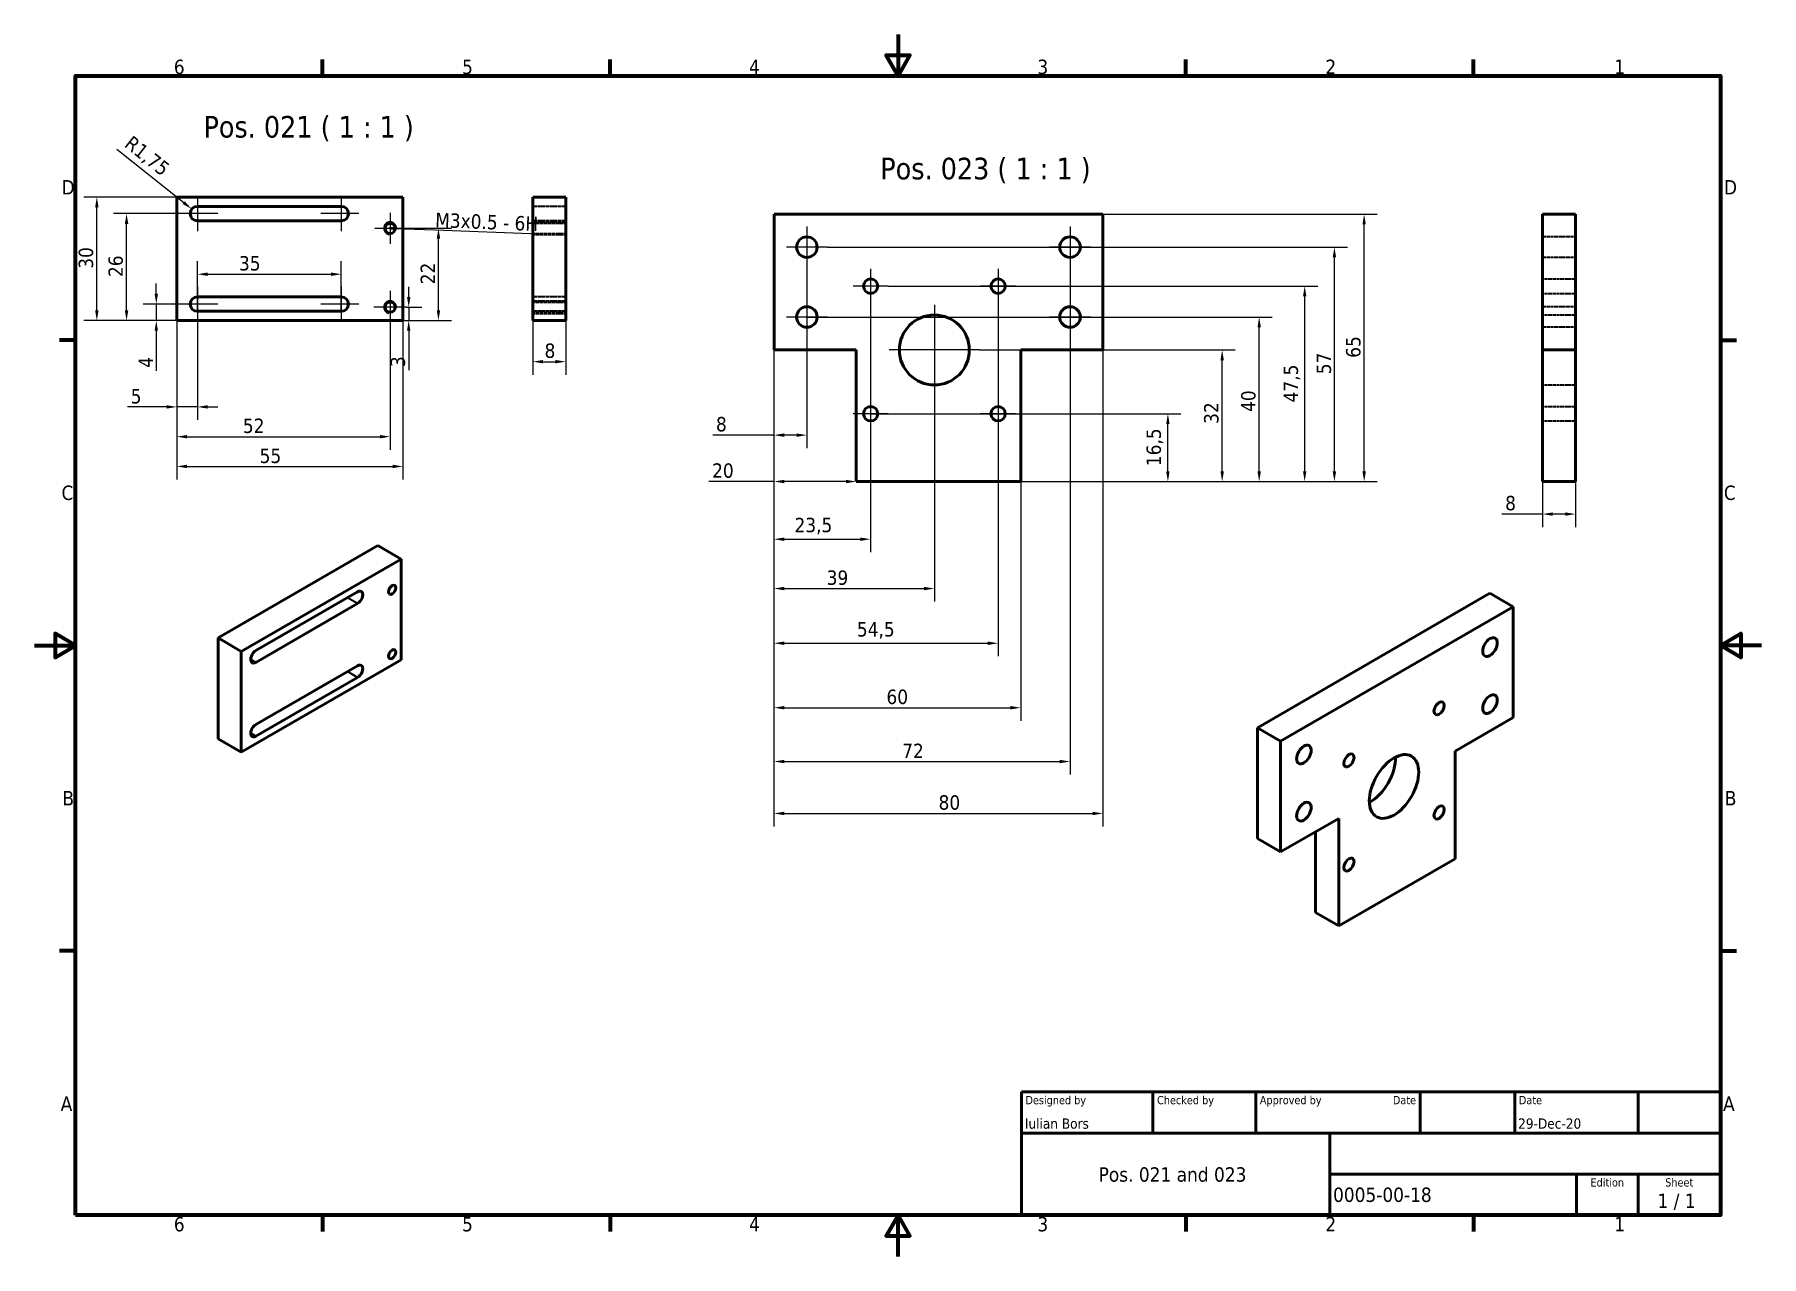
# Model space of a CAD drawing. Header units: millimetres. Extents: x 0 to 420, y 0 to 297.
import ezdxf
from ezdxf.enums import TextEntityAlignment as Align

# ---------------------------------------------------------------- set-up
doc = ezdxf.new("R2010")
doc.units = ezdxf.units.MM
doc.linetypes.add('DASHED', pattern=[0.2068, 0.1655, -0.0413])
for name, color, linetype, lineweight in [('Border (ISO)', 7, 'Continuous', 70), ('Center Mark (ISO)', 7, 'Continuous', 25), ('Dimension (ISO)', 7, 'Continuous', 25), ('Hidden (ISO)', 7, 'DASHED', 35), ('Symbol (ISO)', 7, 'Continuous', 25), ('Title (ISO)', 7, 'Continuous', 50), ('Visible (ISO)', 7, 'Continuous', 50), ('Visible Narrow (ISO)', 7, 'Continuous', 35)]:
    doc.layers.add(name, color=color, linetype=linetype, lineweight=lineweight)
doc.styles.add('Label Text (ISO)', font='tahoma.ttf')
doc.styles.add('Note Text (ISO)', font='tahoma.ttf')
doc.styles.add('Text Style39', font='tahoma.ttf')
doc.styles.add('Text Style41', font='tahoma.ttf')
doc.dimstyles.new('Default (ISO)', dxfattribs={"dimtxt": 3.5, "dimasz": 2.5, "dimexe": 3.175, "dimexo": 0, "dimgap": 0.762, "dimtad": 1, "dimrnd": 1e-08, "dimzin": 0, "dimtxsty": 'Note Text (ISO)', "dimcen": 0.09, "dimdle": 10, "dimclrd": 256, "dimclre": 256, "dimclrt": 256, "dimazin": 0, "dimtfac": 1.001486, "dimtmove": 0, "dimatfit": 3, "dimfxl": 1, "dimtolj": 1, "dimtzin": 0, "dimlwd": -1, "dimlwe": -1, "dimarcsym": 0})
doc.dimstyles.new('Default (ISO)$7', dxfattribs={"dimtxt": 3.5, "dimasz": 2.5, "dimexe": 3.175, "dimexo": 0, "dimgap": 0.762, "dimtad": 1, "dimrnd": 1e-08, "dimzin": 0, "dimtxsty": 'Note Text (ISO)', "dimcen": 0.09, "dimdle": 10, "dimclrd": 256, "dimclre": 256, "dimclrt": 256, "dimazin": 0, "dimtfac": 1.001486, "dimtmove": 0, "dimatfit": 3, "dimfxl": 1, "dimtolj": 1, "dimtzin": 0, "dimlwd": -1, "dimlwe": -1, "dimarcsym": 0})

# ---------------------------------------------------------------- blocks, each defined once
blk = doc.blocks.new('Borders Default Border')
at = {"layer": 'Border (ISO)'}
for p, q in [((70, 287), (70, 290.9)), ((140, 287), (140, 290.9)), ((280, 287), (280, 290.9)), ((350, 287), (350, 290.9)), ((10, 222.75), (6.1, 222.75)), ((410, 222.75), (413.9, 222.75)), ((10, 74.25), (6.1, 74.25)), ((410, 74.25), (413.9, 74.25)), ((70, 10), (70, 6.1)), ((140, 10), (140, 6.1)), ((280, 10), (280, 6.1)), ((350, 10), (350, 6.1))]:
    blk.add_line(p, q, dxfattribs=at)
at = {"layer": 'Border (ISO)', "flags": 128}
for points in [[(210, 297), (210, 287), (207.11, 292), (212.89, 292), (210, 287)], [(10, 10), (10, 287), (410, 287), (410, 10), (10, 10)], [(0, 148.5), (10, 148.5), (5, 151.39), (5, 145.61), (10, 148.5)], [(420, 148.5), (410, 148.5), (415, 151.39), (415, 145.61), (410, 148.5)], [(210, 0), (210, 10), (207.11, 5), (212.89, 5), (210, 10)]]:
    blk.add_lwpolyline(points, dxfattribs=at)
at = {"layer": 'Border (ISO)', "char_height": 3.5, "attachment_point": 7, "style": 'Note Text (ISO)'}
for s, insert in [('6', (33.88, 287.33)), ('5', (103.98, 287.33)), ('4', (173.78, 287.4)), ('3', (243.91, 287.33)), ('2', (313.94, 287.4)), ('1', (384.21, 287.4)), ('D', (6.57, 258.13)), ('D', (410.87, 258.13)), ('C', (6.56, 183.81)), ('C', (410.86, 183.81)), ('B', (6.78, 109.63)), ('B', (411.08, 109.63)), ('A', (6.36, 35.38)), ('A', (410.66, 35.38)), ('6', (33.88, 6.03)), ('5', (103.98, 6.03)), ('4', (173.78, 6.1)), ('3', (243.91, 6.03)), ('2', (313.94, 6.1)), ('1', (384.21, 6.1))]:
    blk.add_mtext(s, dxfattribs=dict(at, insert=insert))
blk = doc.blocks.new('Title Blocks ISO')
at = {"layer": 'Title (ISO)'}
for p, q in [((270.07, 130), (100.07, 130)), ((100.07, 130), (100.07, 100)), ((132.07, 120), (132.07, 130)), ((157.07, 120), (157.07, 130)), ((197.07, 120), (197.07, 130)), ((220.07, 120), (220.07, 130)), ((250.07, 120), (250.07, 130)), ((270.07, 100), (270.07, 130)), ((100.07, 120), (270.07, 120)), ((175.07, 120), (175.07, 100)), ((270.07, 110), (175.07, 110)), ((235.07, 100), (235.07, 110)), ((250.07, 100), (250.07, 110)), ((100.07, 100), (270.07, 100))]:
    blk.add_line(p, q, dxfattribs=at)
at = {"layer": 'Title (ISO)', "style": 'Text Style41'}
for s, p in [('Designed by', (101.07, 129)), ('Checked by', (133.07, 129)), ('Approved by', (158.07, 129)), ('Date', (221.07, 129))]:
    blk.add_text(s, height=2, dxfattribs=at).set_placement(p, align=Align.TOP_LEFT)
blk.add_text('Date', height=2, dxfattribs=at).set_placement((196.07, 129), align=Align.TOP_RIGHT)
for s, p in [('Edition', (242.57, 109)), ('Sheet', (260.07, 109))]:
    blk.add_text(s, height=2, dxfattribs=at).set_placement(p, align=Align.TOP_CENTER)
at = {"layer": 'Title (ISO)', "style": 'Note Text (ISO)'}
blk.add_text('1 / 1 ', height=3.5, dxfattribs=at).set_placement((260.07, 103.5), align=Align.MIDDLE_CENTER)
at = {"layer": 'Title (ISO)'}
for tag, p, height, style in [('AUTHOR_001', (100.92, 121.05), 2.5, 'Text Style39'), ('CREATION_DATE_001', (220.89, 121.05), 2.5, 'Text Style39'), ('COMPANY_001', (118.86, 108.17), 3.5, 'Note Text (ISO)'), ('PART_NUMBER_001', (175.88, 103.25), 3.5, 'Note Text (ISO)')]:
    blk.add_attdef(tag, p, '', height=height, dxfattribs=dict(at, style=style))
at = {"layer": 'Title (ISO)', "style": 'Text Style39'}
for tag, p in [('CHECKED_BY', (133.07, 121)), ('ENG_APPROVED_BY', (158.07, 121))]:
    blk.add_attdef(tag, text='', height=2.5, dxfattribs=at).set_placement(p, align=Align.BOTTOM_LEFT)
blk.add_attdef('ENG_APPROVAL_DATE', text='', height=2.5, dxfattribs=at).set_placement((196.07, 121), align=Align.BOTTOM_RIGHT)
at = {"layer": 'Title (ISO)', "style": 'Note Text (ISO)'}
for tag, p in [('TITLE', (222.57, 115)), ('REVISION_NUMBER', (242.57, 103.5))]:
    blk.add_attdef(tag, text='', height=3.5, dxfattribs=at).set_placement(p, align=Align.MIDDLE_CENTER)
blk = doc.blocks.new('*D6')
at = {"layer": 'Defpoints', "color": 0, "transparency": 16777216}
for p in [(38.24, 254.58), (39.61, 253.49)]:
    blk.add_point(p, dxfattribs=at)
at = {"layer": 'Dimension (ISO)', "transparency": 16777216}
blk.add_line((20, 269.12), (36.28, 256.14), dxfattribs=at)
blk.add_solid([(36.54, 256.46), (36.02, 255.81), (38.24, 254.58)], dxfattribs=at)
at = {"layer": 'Dimension (ISO)', "transparency": 16777216, "insert": (23.8, 272.67), "char_height": 3.5, "attachment_point": 1, "rotation": 321.4285, "style": 'Note Text (ISO)'}
blk.add_mtext('\\A1;R1,75', dxfattribs=at)
blk = doc.blocks.new('*D7')
at = {"layer": 'Defpoints', "color": 0, "transparency": 16777216}
for p in [(29.61, 231.49), (35.36, 231.49), (34.61, 227.49)]:
    blk.add_point(p, dxfattribs=at)
at = {"layer": 'Dimension (ISO)', "transparency": 16777216}
for p, q in [((29.61, 233.99), (29.61, 236.49)), ((35.36, 231.49), (26.43, 231.49)), ((29.61, 231.49), (29.61, 227.49)), ((34.61, 227.49), (26.43, 227.49)), ((29.61, 224.99), (29.61, 215.23))]:
    blk.add_line(p, q, dxfattribs=at)
for points in [[(29.19, 233.99), (30.02, 233.99), (29.61, 231.49)], [(29.19, 224.99), (30.02, 224.99), (29.61, 227.49)]]:
    blk.add_solid(points, dxfattribs=at)
at = {"layer": 'Dimension (ISO)', "transparency": 16777216, "insert": (25.35, 215.99), "char_height": 3.5, "attachment_point": 1, "rotation": 90, "style": 'Note Text (ISO)'}
blk.add_mtext('\\A1;4', dxfattribs=at)
blk = doc.blocks.new('*D8')
at = {"layer": 'Defpoints', "color": 0, "transparency": 16777216}
for p in [(22.38, 253.49), (35.36, 253.49), (34.61, 227.49)]:
    blk.add_point(p, dxfattribs=at)
at = {"layer": 'Dimension (ISO)', "transparency": 16777216}
for p, q in [((35.36, 253.49), (19.2, 253.49)), ((22.38, 229.99), (22.38, 250.99)), ((34.61, 227.49), (19.2, 227.49))]:
    blk.add_line(p, q, dxfattribs=at)
for points in [[(21.96, 250.99), (22.8, 250.99), (22.38, 253.49)], [(21.96, 229.99), (22.8, 229.99), (22.38, 227.49)]]:
    blk.add_solid(points, dxfattribs=at)
at = {"layer": 'Dimension (ISO)', "transparency": 16777216, "insert": (17.97, 238.06), "char_height": 3.5, "attachment_point": 1, "rotation": 90, "style": 'Note Text (ISO)'}
blk.add_mtext('\\A1;26', dxfattribs=at)
blk = doc.blocks.new('*D9')
at = {"layer": 'Defpoints', "color": 0, "transparency": 16777216}
for p in [(15.15, 257.49), (34.61, 257.49), (34.61, 227.49)]:
    blk.add_point(p, dxfattribs=at)
at = {"layer": 'Dimension (ISO)', "transparency": 16777216}
for p, q in [((34.61, 257.49), (11.97, 257.49)), ((15.15, 229.99), (15.15, 254.99)), ((34.61, 227.49), (11.97, 227.49))]:
    blk.add_line(p, q, dxfattribs=at)
for points in [[(14.73, 254.99), (15.57, 254.99), (15.15, 257.49)], [(14.73, 229.99), (15.57, 229.99), (15.15, 227.49)]]:
    blk.add_solid(points, dxfattribs=at)
at = {"layer": 'Dimension (ISO)', "transparency": 16777216, "insert": (10.74, 240.07), "char_height": 3.5, "attachment_point": 1, "rotation": 90, "style": 'Note Text (ISO)'}
blk.add_mtext('\\A1;30', dxfattribs=at)
blk = doc.blocks.new('*D10')
at = {"layer": 'Defpoints', "color": 0, "transparency": 16777216}
for p in [(121.18, 227.49), (129.18, 227.49), (129.18, 217.49)]:
    blk.add_point(p, dxfattribs=at)
at = {"layer": 'Dimension (ISO)', "transparency": 16777216}
for p, q in [((121.18, 227.49), (121.18, 214.31)), ((129.18, 227.49), (129.18, 214.31)), ((123.68, 217.49), (126.68, 217.49))]:
    blk.add_line(p, q, dxfattribs=at)
for points in [[(123.68, 217.9), (123.68, 217.07), (121.18, 217.49)], [(126.68, 217.9), (126.68, 217.07), (129.18, 217.49)]]:
    blk.add_solid(points, dxfattribs=at)
at = {"layer": 'Dimension (ISO)', "transparency": 16777216, "insert": (124.04, 221.91), "char_height": 3.5, "attachment_point": 1, "style": 'Note Text (ISO)'}
blk.add_mtext('\\A1;8', dxfattribs=at)
blk = doc.blocks.new('*D11')
at = {"layer": 'Defpoints', "color": 0, "transparency": 16777216}
for p in [(74.61, 238.74), (39.61, 229.74), (74.61, 229.74)]:
    blk.add_point(p, dxfattribs=at)
at = {"layer": 'Dimension (ISO)', "transparency": 16777216}
for p, q in [((39.61, 229.74), (39.61, 241.92)), ((74.61, 229.74), (74.61, 241.92)), ((42.11, 238.74), (72.11, 238.74))]:
    blk.add_line(p, q, dxfattribs=at)
for points in [[(42.11, 239.16), (42.11, 238.33), (39.61, 238.74)], [(72.11, 239.16), (72.11, 238.33), (74.61, 238.74)]]:
    blk.add_solid(points, dxfattribs=at)
at = {"layer": 'Dimension (ISO)', "transparency": 16777216, "insert": (49.72, 243.15), "char_height": 3.5, "attachment_point": 1, "style": 'Note Text (ISO)'}
blk.add_mtext('\\A1;35', dxfattribs=at)
blk = doc.blocks.new('*D12')
at = {"layer": 'Defpoints', "color": 0, "transparency": 16777216}
for p in [(34.61, 227.49), (39.61, 227.24), (39.61, 206.49)]:
    blk.add_point(p, dxfattribs=at)
at = {"layer": 'Dimension (ISO)', "transparency": 16777216}
for p, q in [((34.61, 227.49), (34.61, 203.32)), ((39.61, 227.24), (39.61, 203.32)), ((32.11, 206.49), (22.61, 206.49)), ((39.61, 206.49), (34.61, 206.49)), ((42.11, 206.49), (44.61, 206.49))]:
    blk.add_line(p, q, dxfattribs=at)
for points in [[(32.11, 206.91), (32.11, 206.08), (34.61, 206.49)], [(42.11, 206.91), (42.11, 206.08), (39.61, 206.49)]]:
    blk.add_solid(points, dxfattribs=at)
at = {"layer": 'Dimension (ISO)', "transparency": 16777216, "insert": (23.38, 210.83), "char_height": 3.5, "attachment_point": 1, "style": 'Note Text (ISO)'}
blk.add_mtext('\\A1;5', dxfattribs=at)
blk = doc.blocks.new('*D13')
at = {"layer": 'Defpoints', "color": 0, "transparency": 16777216}
for p in [(34.61, 227.49), (86.48, 226.72), (86.48, 199.26)]:
    blk.add_point(p, dxfattribs=at)
at = {"layer": 'Dimension (ISO)', "transparency": 16777216}
for p, q in [((34.61, 227.49), (34.61, 196.08)), ((86.48, 226.72), (86.48, 196.08)), ((37.11, 199.26), (83.98, 199.26))]:
    blk.add_line(p, q, dxfattribs=at)
for points in [[(37.11, 199.67), (37.11, 198.84), (34.61, 199.26)], [(83.98, 199.67), (83.98, 198.84), (86.48, 199.26)]]:
    blk.add_solid(points, dxfattribs=at)
at = {"layer": 'Dimension (ISO)', "transparency": 16777216, "insert": (50.67, 203.66), "char_height": 3.5, "attachment_point": 1, "style": 'Note Text (ISO)'}
blk.add_mtext('\\A1;52', dxfattribs=at)
blk = doc.blocks.new('*D14')
at = {"layer": 'Defpoints', "color": 0, "transparency": 16777216}
for p in [(34.61, 227.49), (89.61, 227.49), (89.61, 192.03)]:
    blk.add_point(p, dxfattribs=at)
at = {"layer": 'Dimension (ISO)', "transparency": 16777216}
for p, q in [((34.61, 227.49), (34.61, 188.85)), ((89.61, 227.49), (89.61, 188.85)), ((37.11, 192.03), (87.11, 192.03))]:
    blk.add_line(p, q, dxfattribs=at)
for points in [[(37.11, 192.44), (37.11, 191.61), (34.61, 192.03)], [(87.11, 192.44), (87.11, 191.61), (89.61, 192.03)]]:
    blk.add_solid(points, dxfattribs=at)
at = {"layer": 'Dimension (ISO)', "transparency": 16777216, "insert": (54.75, 196.36), "char_height": 3.5, "attachment_point": 1, "style": 'Note Text (ISO)'}
blk.add_mtext('\\A1;55', dxfattribs=at)
blk = doc.blocks.new('*D15')
at = {"layer": 'Defpoints', "color": 0, "transparency": 16777216}
for p in [(89.61, 227.49), (90.48, 230.72), (91, 230.72)]:
    blk.add_point(p, dxfattribs=at)
at = {"layer": 'Dimension (ISO)', "transparency": 16777216}
for p, q in [((91, 233.22), (91, 235.72)), ((89.61, 227.49), (94.18, 227.49)), ((90.48, 230.72), (94.18, 230.72)), ((91, 230.72), (91, 227.49)), ((91, 224.99), (91, 215.4))]:
    blk.add_line(p, q, dxfattribs=at)
for points in [[(90.58, 233.22), (91.42, 233.22), (91, 230.72)], [(90.58, 224.99), (91.42, 224.99), (91, 227.49)]]:
    blk.add_solid(points, dxfattribs=at)
at = {"layer": 'Dimension (ISO)', "transparency": 16777216, "insert": (86.59, 216.16), "char_height": 3.5, "attachment_point": 1, "rotation": 90, "style": 'Note Text (ISO)'}
blk.add_mtext('\\A1;3', dxfattribs=at)
blk = doc.blocks.new('*D16')
at = {"layer": 'Defpoints', "color": 0, "transparency": 16777216}
for p in [(90.21, 249.9), (98.23, 249.9), (89.61, 227.49)]:
    blk.add_point(p, dxfattribs=at)
at = {"layer": 'Dimension (ISO)', "transparency": 16777216}
for p, q in [((90.21, 249.9), (101.41, 249.9)), ((98.23, 229.99), (98.23, 247.4)), ((89.61, 227.49), (101.41, 227.49))]:
    blk.add_line(p, q, dxfattribs=at)
for points in [[(97.82, 247.4), (98.65, 247.4), (98.23, 249.9)], [(97.82, 229.99), (98.65, 229.99), (98.23, 227.49)]]:
    blk.add_solid(points, dxfattribs=at)
at = {"layer": 'Dimension (ISO)', "transparency": 16777216, "insert": (93.9, 236.3), "char_height": 3.5, "attachment_point": 1, "rotation": 90, "style": 'Note Text (ISO)'}
blk.add_mtext('\\A1;22', dxfattribs=at)
blk = doc.blocks.new('*D17')
at = {"layer": 'Defpoints', "color": 0, "transparency": 16777216}
for p in [(187.84, 240.34), (179.84, 220.34), (187.84, 199.63)]:
    blk.add_point(p, dxfattribs=at)
at = {"layer": 'Dimension (ISO)', "transparency": 16777216}
for p, q in [((187.84, 240.34), (187.84, 196.45)), ((179.84, 220.34), (179.84, 196.45)), ((179.84, 199.63), (164.96, 199.63)), ((185.34, 199.63), (182.34, 199.63))]:
    blk.add_line(p, q, dxfattribs=at)
for points in [[(182.34, 200.05), (182.34, 199.21), (179.84, 199.63)], [(185.34, 200.05), (185.34, 199.21), (187.84, 199.63)]]:
    blk.add_solid(points, dxfattribs=at)
at = {"layer": 'Dimension (ISO)', "transparency": 16777216, "insert": (165.73, 204.05), "char_height": 3.5, "attachment_point": 1, "style": 'Note Text (ISO)'}
blk.add_mtext('\\A1;8', dxfattribs=at)
blk = doc.blocks.new('*D18')
at = {"layer": 'Defpoints', "color": 0, "transparency": 16777216}
for p in [(179.84, 220.34), (199.84, 188.36), (199.84, 188.34)]:
    blk.add_point(p, dxfattribs=at)
at = {"layer": 'Dimension (ISO)', "transparency": 16777216}
for p, q in [((179.84, 220.34), (179.84, 185.18)), ((179.84, 188.36), (164.02, 188.36)), ((197.34, 188.36), (182.34, 188.36))]:
    blk.add_line(p, q, dxfattribs=at)
for points in [[(182.34, 188.77), (182.34, 187.94), (179.84, 188.36)], [(197.34, 188.77), (197.34, 187.94), (199.84, 188.36)]]:
    blk.add_solid(points, dxfattribs=at)
at = {"layer": 'Dimension (ISO)', "transparency": 16777216, "insert": (164.79, 192.77), "char_height": 3.5, "attachment_point": 1, "style": 'Note Text (ISO)'}
blk.add_mtext('\\A1;20', dxfattribs=at)
blk = doc.blocks.new('*D19')
at = {"layer": 'Defpoints', "color": 0, "transparency": 16777216}
for p in [(203.34, 231.59), (179.84, 220.34), (203.34, 174.34)]:
    blk.add_point(p, dxfattribs=at)
at = {"layer": 'Dimension (ISO)', "transparency": 16777216}
for p, q in [((203.34, 231.59), (203.34, 171.16)), ((179.84, 220.34), (179.84, 171.16)), ((182.34, 174.34), (200.84, 174.34))]:
    blk.add_line(p, q, dxfattribs=at)
for points in [[(182.34, 174.75), (182.34, 173.92), (179.84, 174.34)], [(200.84, 174.75), (200.84, 173.92), (203.34, 174.34)]]:
    blk.add_solid(points, dxfattribs=at)
at = {"layer": 'Dimension (ISO)', "transparency": 16777216, "insert": (184.83, 179.54), "char_height": 3.5, "attachment_point": 1, "style": 'Note Text (ISO)'}
blk.add_mtext('\\A1;23,5', dxfattribs=at)
blk = doc.blocks.new('*D20')
at = {"layer": 'Defpoints', "color": 0, "transparency": 16777216}
for p in [(179.84, 220.34), (218.84, 209.34), (218.84, 162.34)]:
    blk.add_point(p, dxfattribs=at)
at = {"layer": 'Dimension (ISO)', "transparency": 16777216}
for p, q in [((179.84, 220.34), (179.84, 159.16)), ((218.84, 209.34), (218.84, 159.16)), ((182.34, 162.34), (216.34, 162.34))]:
    blk.add_line(p, q, dxfattribs=at)
for points in [[(182.34, 162.75), (182.34, 161.92), (179.84, 162.34)], [(216.34, 162.75), (216.34, 161.92), (218.84, 162.34)]]:
    blk.add_solid(points, dxfattribs=at)
at = {"layer": 'Dimension (ISO)', "transparency": 16777216, "insert": (192.65, 166.74), "char_height": 3.5, "attachment_point": 1, "style": 'Note Text (ISO)'}
blk.add_mtext('\\A1;39', dxfattribs=at)
blk = doc.blocks.new('*D21')
at = {"layer": 'Defpoints', "color": 0, "transparency": 16777216}
for p in [(234.34, 235.84), (179.84, 220.34), (234.34, 149.05)]:
    blk.add_point(p, dxfattribs=at)
at = {"layer": 'Dimension (ISO)', "transparency": 16777216}
for p, q in [((234.34, 235.84), (234.34, 145.87)), ((179.84, 220.34), (179.84, 145.87)), ((182.34, 149.05), (231.84, 149.05))]:
    blk.add_line(p, q, dxfattribs=at)
for points in [[(182.34, 149.47), (182.34, 148.63), (179.84, 149.05)], [(231.84, 149.47), (231.84, 148.63), (234.34, 149.05)]]:
    blk.add_solid(points, dxfattribs=at)
at = {"layer": 'Dimension (ISO)', "transparency": 16777216, "insert": (200, 154.18), "char_height": 3.5, "attachment_point": 1, "style": 'Note Text (ISO)'}
blk.add_mtext('\\A1;54,5', dxfattribs=at)
blk = doc.blocks.new('*D22')
at = {"layer": 'Defpoints', "color": 0, "transparency": 16777216}
for p in [(179.84, 220.34), (239.84, 188.34), (239.84, 133.37)]:
    blk.add_point(p, dxfattribs=at)
at = {"layer": 'Dimension (ISO)', "transparency": 16777216}
for p, q in [((179.84, 220.34), (179.84, 130.2)), ((239.84, 188.34), (239.84, 130.2)), ((182.34, 133.37), (237.34, 133.37))]:
    blk.add_line(p, q, dxfattribs=at)
for points in [[(182.34, 133.79), (182.34, 132.96), (179.84, 133.37)], [(237.34, 133.79), (237.34, 132.96), (239.84, 133.37)]]:
    blk.add_solid(points, dxfattribs=at)
at = {"layer": 'Dimension (ISO)', "transparency": 16777216, "insert": (207.19, 137.78), "char_height": 3.5, "attachment_point": 1, "style": 'Note Text (ISO)'}
blk.add_mtext('\\A1;60', dxfattribs=at)
blk = doc.blocks.new('*D23')
at = {"layer": 'Defpoints', "color": 0, "transparency": 16777216}
for p in [(251.84, 245.34), (179.84, 220.34), (251.84, 120.3)]:
    blk.add_point(p, dxfattribs=at)
at = {"layer": 'Dimension (ISO)', "transparency": 16777216}
for p, q in [((251.84, 245.34), (251.84, 117.12)), ((179.84, 220.34), (179.84, 117.12)), ((182.34, 120.3), (249.34, 120.3))]:
    blk.add_line(p, q, dxfattribs=at)
for points in [[(182.34, 120.71), (182.34, 119.88), (179.84, 120.3)], [(249.34, 120.71), (249.34, 119.88), (251.84, 120.3)]]:
    blk.add_solid(points, dxfattribs=at)
at = {"layer": 'Dimension (ISO)', "transparency": 16777216, "insert": (211.01, 124.63), "char_height": 3.5, "attachment_point": 1, "style": 'Note Text (ISO)'}
blk.add_mtext('\\A1;72', dxfattribs=at)
blk = doc.blocks.new('*D24')
at = {"layer": 'Defpoints', "color": 0, "transparency": 16777216}
for p in [(179.84, 220.34), (259.84, 220.34), (259.84, 107.68)]:
    blk.add_point(p, dxfattribs=at)
at = {"layer": 'Dimension (ISO)', "transparency": 16777216}
for p, q in [((179.84, 220.34), (179.84, 104.51)), ((259.84, 220.34), (259.84, 104.51)), ((182.34, 107.68), (257.34, 107.68))]:
    blk.add_line(p, q, dxfattribs=at)
for points in [[(182.34, 108.1), (182.34, 107.26), (179.84, 107.68)], [(257.34, 108.1), (257.34, 107.26), (259.84, 107.68)]]:
    blk.add_solid(points, dxfattribs=at)
at = {"layer": 'Dimension (ISO)', "transparency": 16777216, "insert": (219.87, 112.1), "char_height": 3.5, "attachment_point": 1, "style": 'Note Text (ISO)'}
blk.add_mtext('\\A1;80', dxfattribs=at)
blk = doc.blocks.new('*D25')
at = {"layer": 'Defpoints', "color": 0, "transparency": 16777216}
for p in [(203.34, 204.84), (275.64, 204.84), (239.84, 188.34)]:
    blk.add_point(p, dxfattribs=at)
at = {"layer": 'Dimension (ISO)', "transparency": 16777216}
for p, q in [((203.34, 204.84), (278.81, 204.84)), ((275.64, 190.84), (275.64, 202.34)), ((239.84, 188.34), (278.81, 188.34))]:
    blk.add_line(p, q, dxfattribs=at)
for points in [[(275.22, 202.34), (276.05, 202.34), (275.64, 204.84)], [(275.22, 190.84), (276.05, 190.84), (275.64, 188.34)]]:
    blk.add_solid(points, dxfattribs=at)
at = {"layer": 'Dimension (ISO)', "transparency": 16777216, "insert": (270.44, 192.09), "char_height": 3.5, "attachment_point": 1, "rotation": 90, "style": 'Note Text (ISO)'}
blk.add_mtext('\\A1;16,5', dxfattribs=at)
blk = doc.blocks.new('*D26')
at = {"layer": 'Defpoints', "color": 0, "transparency": 16777216}
for p in [(229.84, 220.34), (288.84, 220.34), (239.84, 188.34)]:
    blk.add_point(p, dxfattribs=at)
at = {"layer": 'Dimension (ISO)', "transparency": 16777216}
for p, q in [((229.84, 220.34), (292.02, 220.34)), ((288.84, 190.84), (288.84, 217.84)), ((239.84, 188.34), (292.02, 188.34))]:
    blk.add_line(p, q, dxfattribs=at)
for points in [[(288.43, 217.84), (289.26, 217.84), (288.84, 220.34)], [(288.43, 190.84), (289.26, 190.84), (288.84, 188.34)]]:
    blk.add_solid(points, dxfattribs=at)
at = {"layer": 'Dimension (ISO)', "transparency": 16777216, "insert": (284.44, 202.37), "char_height": 3.5, "attachment_point": 1, "rotation": 90, "style": 'Note Text (ISO)'}
blk.add_mtext('\\A1;32', dxfattribs=at)
blk = doc.blocks.new('*D27')
at = {"layer": 'Defpoints', "color": 0, "transparency": 16777216}
for p in [(187.84, 228.34), (297.84, 228.34), (239.84, 188.34)]:
    blk.add_point(p, dxfattribs=at)
at = {"layer": 'Dimension (ISO)', "transparency": 16777216}
for p, q in [((187.84, 228.34), (301.02, 228.34)), ((297.84, 190.84), (297.84, 225.84)), ((239.84, 188.34), (301.02, 188.34))]:
    blk.add_line(p, q, dxfattribs=at)
for points in [[(297.43, 225.84), (298.26, 225.84), (297.84, 228.34)], [(297.43, 190.84), (298.26, 190.84), (297.84, 188.34)]]:
    blk.add_solid(points, dxfattribs=at)
at = {"layer": 'Dimension (ISO)', "transparency": 16777216, "insert": (293.44, 205.27), "char_height": 3.5, "attachment_point": 1, "rotation": 90, "style": 'Note Text (ISO)'}
blk.add_mtext('\\A1;40', dxfattribs=at)
blk = doc.blocks.new('*D28')
at = {"layer": 'Defpoints', "color": 0, "transparency": 16777216}
for p in [(207.59, 235.84), (308.91, 235.84), (239.84, 188.34)]:
    blk.add_point(p, dxfattribs=at)
at = {"layer": 'Dimension (ISO)', "transparency": 16777216}
for p, q in [((207.59, 235.84), (312.09, 235.84)), ((308.91, 190.84), (308.91, 233.34)), ((239.84, 188.34), (312.09, 188.34))]:
    blk.add_line(p, q, dxfattribs=at)
for points in [[(308.5, 233.34), (309.33, 233.34), (308.91, 235.84)], [(308.5, 190.84), (309.33, 190.84), (308.91, 188.34)]]:
    blk.add_solid(points, dxfattribs=at)
at = {"layer": 'Dimension (ISO)', "transparency": 16777216, "insert": (303.78, 207.59), "char_height": 3.5, "attachment_point": 1, "rotation": 90, "style": 'Note Text (ISO)'}
blk.add_mtext('\\A1;47,5', dxfattribs=at)
blk = doc.blocks.new('*D29')
at = {"layer": 'Defpoints', "color": 0, "transparency": 16777216}
for p in [(192.84, 245.34), (316.14, 245.34), (239.84, 188.34)]:
    blk.add_point(p, dxfattribs=at)
at = {"layer": 'Dimension (ISO)', "transparency": 16777216}
for p, q in [((192.84, 245.34), (319.32, 245.34)), ((316.14, 190.84), (316.14, 242.84)), ((239.84, 188.34), (319.32, 188.34))]:
    blk.add_line(p, q, dxfattribs=at)
for points in [[(315.73, 242.84), (316.56, 242.84), (316.14, 245.34)], [(315.73, 190.84), (316.56, 190.84), (316.14, 188.34)]]:
    blk.add_solid(points, dxfattribs=at)
at = {"layer": 'Dimension (ISO)', "transparency": 16777216, "insert": (311.81, 214.44), "char_height": 3.5, "attachment_point": 1, "rotation": 90, "style": 'Note Text (ISO)'}
blk.add_mtext('\\A1;57', dxfattribs=at)
blk = doc.blocks.new('*D30')
at = {"layer": 'Defpoints', "color": 0, "transparency": 16777216}
for p in [(259.84, 253.34), (323.37, 253.34), (239.84, 188.34)]:
    blk.add_point(p, dxfattribs=at)
at = {"layer": 'Dimension (ISO)', "transparency": 16777216}
for p, q in [((259.84, 253.34), (326.54, 253.34)), ((323.37, 190.84), (323.37, 250.84)), ((239.84, 188.34), (326.54, 188.34))]:
    blk.add_line(p, q, dxfattribs=at)
for points in [[(322.95, 250.84), (323.79, 250.84), (323.37, 253.34)], [(322.95, 190.84), (323.79, 190.84), (323.37, 188.34)]]:
    blk.add_solid(points, dxfattribs=at)
at = {"layer": 'Dimension (ISO)', "transparency": 16777216, "insert": (318.97, 218.43), "char_height": 3.5, "attachment_point": 1, "rotation": 90, "style": 'Note Text (ISO)'}
blk.add_mtext('\\A1;65', dxfattribs=at)
blk = doc.blocks.new('*D31')
at = {"layer": 'Defpoints', "color": 0, "transparency": 16777216}
for p in [(366.76, 188.34), (374.76, 188.34), (374.76, 180.44)]:
    blk.add_point(p, dxfattribs=at)
at = {"layer": 'Dimension (ISO)', "transparency": 16777216}
for p, q in [((366.76, 188.34), (366.76, 177.27)), ((374.76, 188.34), (374.76, 177.27)), ((366.76, 180.44), (356.89, 180.44)), ((372.26, 180.44), (369.26, 180.44))]:
    blk.add_line(p, q, dxfattribs=at)
for points in [[(369.26, 180.86), (369.26, 180.03), (366.76, 180.44)], [(372.26, 180.86), (372.26, 180.03), (374.76, 180.44)]]:
    blk.add_solid(points, dxfattribs=at)
at = {"layer": 'Dimension (ISO)', "transparency": 16777216, "insert": (357.66, 184.87), "char_height": 3.5, "attachment_point": 1, "style": 'Note Text (ISO)'}
blk.add_mtext('\\A1;8', dxfattribs=at)

msp = doc.modelspace()

# ---------------------------------------------------------------- linework, layer by layer
at = {"layer": 'Center Mark (ISO)', "linetype": 'Continuous'}
for p, q in [((39.608, 257.735), (39.608, 249.235)), ((74.608, 257.735), (74.608, 249.235)), ((44.608, 253.485), (35.358, 253.485)), ((78.858, 253.485), (69.608, 253.485)), ((86.48, 253.627), (86.48, 246.168)), ((90.21, 249.898), (82.751, 249.898)), ((187.845, 250.336), (187.845, 240.336)), ((251.845, 250.336), (251.845, 240.336)), ((192.845, 245.336), (182.845, 245.336)), ((256.845, 245.336), (246.845, 245.336)), ((203.345, 240.086), (203.345, 231.586)), ((234.345, 240.086), (234.345, 231.586)), ((39.608, 235.735), (39.608, 227.235)), ((74.608, 235.735), (74.608, 227.235)), ((207.595, 235.836), (199.095, 235.836)), ((238.595, 235.836), (230.095, 235.836)), ((44.608, 231.485), (35.358, 231.485)), ((78.858, 231.485), (69.608, 231.485)), ((86.48, 234.723), (86.48, 226.723)), ((187.845, 233.336), (187.845, 223.336)), ((218.845, 231.336), (218.845, 209.336)), ((251.845, 233.336), (251.845, 223.336)), ((90.48, 230.723), (82.48, 230.723)), ((192.845, 228.336), (182.845, 228.336)), ((256.845, 228.336), (246.845, 228.336)), ((229.845, 220.336), (207.845, 220.336)), ((203.345, 209.086), (203.345, 200.586)), ((234.345, 209.086), (234.345, 200.586)), ((207.595, 204.836), (199.095, 204.836)), ((238.595, 204.836), (230.095, 204.836))]:
    msp.add_line(p, q, dxfattribs=at)
at = {"layer": 'Hidden (ISO)'}
for p, q in [((129.179, 255.235), (121.179, 255.235)), ((129.179, 251.735), (121.179, 251.735)), ((129.179, 251.398), (121.179, 251.398)), ((121.179, 251.127), (129.179, 251.127)), ((121.179, 248.668), (129.179, 248.668)), ((121.179, 248.398), (129.179, 248.398)), ((374.758, 247.836), (366.758, 247.836)), ((374.758, 242.836), (366.758, 242.836)), ((366.758, 237.586), (374.758, 237.586)), ((129.179, 233.235), (121.179, 233.235)), ((129.179, 232.223), (121.179, 232.223)), ((121.179, 231.952), (129.179, 231.952)), ((366.758, 234.086), (374.758, 234.086)), ((129.179, 229.735), (121.179, 229.735)), ((121.179, 229.493), (129.179, 229.493)), ((121.179, 229.223), (129.179, 229.223)), ((374.758, 230.836), (366.758, 230.836)), ((366.758, 228.836), (374.758, 228.836)), ((374.758, 225.836), (366.758, 225.836)), ((366.758, 211.836), (374.758, 211.836)), ((366.758, 206.586), (374.758, 206.586)), ((366.758, 203.086), (374.758, 203.086))]:
    msp.add_line(p, q, dxfattribs=at)
at = {"layer": 'Visible (ISO)'}
for p, q in [((34.608, 257.485), (34.608, 227.485)), ((89.608, 257.485), (34.608, 257.485)), ((89.608, 227.485), (89.608, 257.485)), ((121.179, 257.485), (121.179, 227.485)), ((121.179, 257.485), (129.179, 257.485)), ((129.179, 257.485), (129.179, 227.485)), ((39.608, 255.235), (74.608, 255.235)), ((179.845, 220.336), (179.845, 253.336)), ((179.845, 253.336), (259.845, 253.336)), ((259.845, 253.336), (259.845, 220.336)), ((366.758, 253.336), (374.758, 253.336)), ((366.758, 220.336), (366.758, 253.336)), ((374.758, 220.336), (374.758, 253.336)), ((74.608, 251.735), (39.608, 251.735)), ((39.608, 233.235), (74.608, 233.235)), ((34.608, 227.485), (89.608, 227.485)), ((74.608, 229.735), (39.608, 229.735)), ((121.179, 227.485), (129.179, 227.485)), ((199.845, 220.336), (179.845, 220.336)), ((199.845, 220.336), (199.845, 188.336)), ((259.845, 220.336), (239.845, 220.336)), ((239.845, 188.336), (239.845, 220.336)), ((366.758, 220.336), (374.758, 220.336)), ((366.758, 220.336), (366.758, 188.336)), ((374.758, 220.336), (374.758, 188.336)), ((199.845, 188.336), (239.845, 188.336)), ((366.758, 188.336), (374.758, 188.336)), ((83.526, 172.779), (44.635, 150.325)), ((83.526, 172.779), (89.182, 169.513)), ((89.182, 169.513), (50.292, 147.059)), ((89.182, 145.018), (89.182, 169.513)), ((53.827, 147.263), (78.576, 161.552)), ((297.399, 128.524), (353.967, 161.184)), ((353.967, 161.184), (359.624, 157.918)), ((78.576, 158.694), (53.827, 144.405)), ((303.055, 125.258), (359.624, 157.918)), ((359.624, 157.918), (359.624, 130.974)), ((44.635, 150.325), (44.635, 125.83)), ((44.635, 150.325), (50.292, 147.059)), ((50.292, 147.059), (50.292, 122.564)), ((50.292, 122.564), (89.182, 145.018)), ((53.827, 129.3), (78.576, 143.589)), ((78.576, 140.731), (53.827, 126.442)), ((359.624, 130.974), (345.482, 122.809)), ((297.399, 128.524), (303.055, 125.258)), ((297.399, 101.58), (297.399, 128.524)), ((44.635, 125.83), (50.292, 122.564)), ((303.055, 98.314), (303.055, 125.258)), ((345.482, 96.681), (345.482, 122.809)), ((317.198, 106.479), (303.055, 98.314)), ((317.198, 106.479), (317.198, 80.351)), ((297.399, 101.58), (303.055, 98.314)), ((311.541, 103.213), (311.541, 83.617)), ((317.198, 80.351), (345.482, 96.681)), ((311.541, 83.617), (317.198, 80.351))]:
    msp.add_line(p, q, dxfattribs=at)
for centre, radius in [((86.48, 249.898), 1.23), ((187.845, 245.336), 2.5), ((251.845, 245.336), 2.5), ((203.345, 235.836), 1.75), ((234.345, 235.836), 1.75), ((86.48, 230.723), 1.23), ((187.845, 228.336), 2.5), ((218.845, 220.336), 8.5), ((251.845, 228.336), 2.5), ((203.345, 204.836), 1.75), ((234.345, 204.836), 1.75)]:
    msp.add_circle(centre, radius, dxfattribs=at)
for centre, start, end in [((39.608, 253.485), 90, 270), ((74.608, 253.485), 270, 90), ((39.608, 231.485), 90, 270), ((74.608, 231.485), 270, 90)]:
    msp.add_arc(centre, 1.75, start, end, dxfattribs=at)
for centre, major_axis, start_param, end_param in [((78.576, 160.123), (0.875, 1.516), 3.9269908, 7.0685835), ((53.827, 145.834), (-0.875, -1.516), 3.9269908, 7.0685835), ((78.576, 142.16), (0.875, 1.516), 3.9269908, 7.0685835), ((53.827, 127.871), (-0.875, -1.516), 3.9269908, 7.0685835), ((324.976, 117.501), (4.25, 7.361), 3.8697726, 5.5550054)]:
    msp.add_ellipse(centre, major_axis=major_axis, ratio=0.5773503, start_param=start_param, end_param=end_param, dxfattribs=at)
for centre, major_axis in [((86.971, 162.041), (-0.615, -1.065)), ((86.971, 146.384), (-0.615, -1.065)), ((353.967, 148.12), (-1.25, -2.165)), ((341.593, 133.219), (-0.875, -1.516)), ((353.967, 134.24), (-1.25, -2.165)), ((308.712, 121.992), (-1.25, -2.165)), ((319.672, 120.563), (-0.875, -1.516)), ((330.633, 114.235), (-4.25, -7.361)), ((308.712, 108.112), (-1.25, -2.165)), ((341.593, 107.908), (-0.875, -1.516)), ((319.672, 95.252), (-0.875, -1.516))]:
    msp.add_ellipse(centre, major_axis=major_axis, ratio=0.5773503, dxfattribs=at)
at = {"layer": 'Visible Narrow (ISO)'}
for p, q in [((78.576, 158.694), (76.101, 160.123)), ((53.827, 144.405), (52.59, 145.12)), ((78.576, 140.731), (76.101, 142.16)), ((53.827, 126.442), (52.59, 127.157))]:
    msp.add_line(p, q, dxfattribs=at)
for centre in [(86.48, 249.898), (86.48, 230.723)]:
    msp.add_arc(centre, 1.5, 350, 260, dxfattribs=at)

# ---------------------------------------------------------------- block references
msp.add_blockref('Borders Default Border', (0, 0))
msp.add_blockref('Title Blocks ISO', (139.929, -90)).add_auto_attribs({'PART_NUMBER_001': '0005-00-18', 'COMPANY_001': 'Pos. 021 and 023', 'AUTHOR_001': 'Iulian Bors', 'CREATION_DATE_001': '29-Dec-20'})

# ---------------------------------------------------------------- texts
at = {"layer": 'Symbol (ISO)', "char_height": 5.25, "attachment_point": 7, "style": 'Label Text (ISO)'}
for s, insert in [('Pos. 021 ( 1 : 1 )', (41.099, 271.015)), ('Pos. 023 ( 1 : 1 )', (205.701, 260.861))]:
    msp.add_mtext(s, dxfattribs=dict(at, insert=insert))
at = {"layer": 'Symbol (ISO)', "insert": (97.384, 250.131), "char_height": 3.5, "width": 26.32057, "attachment_point": 7, "rotation": 357.77194, "line_spacing_factor": 0.6125, "style": 'Note Text (ISO)'}
msp.add_mtext('M3x0.5 - 6H', dxfattribs=at)

# ---------------------------------------------------------------- dimensions: what is measured, and where the dimension line sits
at = {"layer": 'Dimension (ISO)'}
dim = msp.add_radius_dim(center=(39.608, 253.485), mpoint=(38.239, 254.577), dimstyle='Default (ISO)', override={"dimgap": 0.762, "dimdec": 2, "dimlfac": 1, "dimcen": 0, "dimtol": 0, "dimlim": 0, "dimtp": 0, "dimtm": 0, "dimtdec": 2, "dimtofl": 0}, dxfattribs=at)
dim.commit()
dim.dimension.update_dxf_attribs({"geometry": '*D6', "text_midpoint": (25.178, 264.993), "dimtype": 164})
for base, p1, p2, angle, override, picture, middle in [((15.149, 257.485), (34.608, 227.485), (34.608, 257.485), 90, {"dimgap": 0.762, "dimdec": 0, "dimtol": 0, "dimlim": 0, "dimtp": 0, "dimtm": 0, "dimtdec": 2, "dimtofl": 0, "dimatfit": 1}, '*D9', (15.149, 242.485)), ((22.38, 253.485), (34.608, 227.485), (35.358, 253.485), 90, {"dimgap": 0.762, "dimdec": 0, "dimtol": 0, "dimlim": 0, "dimtp": 0, "dimtm": 0, "dimtdec": 2, "dimtofl": 0, "dimatfit": 1}, '*D8', (22.38, 240.485)), ((323.369, 253.336), (239.845, 188.336), (259.845, 253.336), 90, {"dimgap": 0.762, "dimdec": 0, "dimtol": 0, "dimlim": 0, "dimtp": 0, "dimtm": 0, "dimtdec": 2, "dimtofl": 0, "dimatfit": 1}, '*D30', (323.369, 220.836)), ((98.232, 249.898), (89.608, 227.485), (90.21, 249.898), 90, {"dimgap": 0.762, "dimdec": 0, "dimtol": 0, "dimlim": 0, "dimtp": 0, "dimtm": 0, "dimtdec": 2, "dimtofl": 0, "dimatfit": 1}, '*D16', (98.232, 238.692)), ((251.845, 120.298), (179.845, 220.336), (251.845, 245.336), 180, {"dimgap": 0.762, "dimdec": 0, "dimtol": 0, "dimlim": 0, "dimtp": 0, "dimtm": 0, "dimtdec": 2, "dimtofl": 0, "dimatfit": 1}, '*D23', (213.416, 120.298)), ((316.142, 245.336), (239.845, 188.336), (192.845, 245.336), 90, {"dimgap": 0.762, "dimdec": 0, "dimtol": 0, "dimlim": 0, "dimtp": 0, "dimtm": 0, "dimtdec": 2, "dimtofl": 0, "dimatfit": 1}, '*D29', (316.142, 216.836)), ((74.608, 238.745), (39.608, 229.735), (74.608, 229.735), 180, {"dimgap": 0.762, "dimdec": 0, "dimtol": 0, "dimlim": 0, "dimtp": 0, "dimtm": 0, "dimtdec": 2, "dimtofl": 0, "dimatfit": 1}, '*D11', (52.108, 238.745)), ((187.845, 199.63), (179.845, 220.336), (187.845, 240.336), 180, {"dimgap": 0.762, "dimdec": 0, "dimtol": 0, "dimlim": 0, "dimtp": 0, "dimtm": 0, "dimtdec": 2, "dimtofl": 0, "dimatfit": 2}, '*D17', (166.866, 199.63)), ((29.608, 231.485), (34.608, 227.485), (35.358, 231.485), 90, {"dimgap": 0.762, "dimdec": 0, "dimtol": 0, "dimlim": 0, "dimtp": 0, "dimtm": 0, "dimtdec": 2, "dimtofl": 1, "dimatfit": 1}, '*D7', (29.608, 217.197)), ((91.001, 230.723), (89.608, 227.485), (90.48, 230.723), 90, {"dimgap": 0.762, "dimdec": 0, "dimtol": 0, "dimlim": 0, "dimtp": 0, "dimtm": 0, "dimtdec": 2, "dimtofl": 1, "dimatfit": 1}, '*D15', (91.001, 217.227)), ((234.345, 149.05), (179.845, 220.336), (234.345, 235.836), 180, {"dimgap": 0.762, "dimdec": 1, "dimtol": 0, "dimlim": 0, "dimtp": 0, "dimtm": 0, "dimtdec": 2, "dimtofl": 0, "dimatfit": 1}, '*D21', (204.397, 149.05)), ((308.914, 235.836), (239.845, 188.336), (207.595, 235.836), 90, {"dimgap": 0.762, "dimdec": 1, "dimtol": 0, "dimlim": 0, "dimtp": 0, "dimtm": 0, "dimtdec": 2, "dimtofl": 0, "dimatfit": 1}, '*D28', (308.914, 212.086)), ((203.345, 174.336), (179.845, 220.336), (203.345, 231.586), 180, {"dimgap": 0.762, "dimdec": 1, "dimtol": 0, "dimlim": 0, "dimtp": 0, "dimtm": 0, "dimtdec": 2, "dimtofl": 0, "dimatfit": 1}, '*D19', (189.249, 174.336)), ((39.608, 206.492), (34.608, 227.485), (39.608, 227.235), 180, {"dimgap": 0.762, "dimdec": 0, "dimtol": 0, "dimlim": 0, "dimtp": 0, "dimtm": 0, "dimtdec": 2, "dimtofl": 1, "dimatfit": 1}, '*D12', (24.418, 206.492)), ((86.48, 199.256), (34.608, 227.485), (86.48, 226.723), 180, {"dimgap": 0.762, "dimdec": 0, "dimtol": 0, "dimlim": 0, "dimtp": 0, "dimtm": 0, "dimtdec": 2, "dimtofl": 0, "dimatfit": 1}, '*D13', (53.044, 199.256)), ((89.608, 192.028), (34.608, 227.485), (89.608, 227.485), 180, {"dimgap": 0.762, "dimdec": 0, "dimtol": 0, "dimlim": 0, "dimtp": 0, "dimtm": 0, "dimtdec": 2, "dimtofl": 0, "dimatfit": 1}, '*D14', (57.108, 192.028)), ((129.179, 217.485), (121.179, 227.485), (129.179, 227.485), 180, {"dimgap": 0.762, "dimdec": 0, "dimtol": 0, "dimlim": 0, "dimtp": 0, "dimtm": 0, "dimtdec": 2, "dimtofl": 0, "dimatfit": 1}, '*D10', (125.179, 217.485)), ((297.843, 228.336), (239.845, 188.336), (187.845, 228.336), 90, {"dimgap": 0.762, "dimdec": 0, "dimtol": 0, "dimlim": 0, "dimtp": 0, "dimtm": 0, "dimtdec": 2, "dimtofl": 0, "dimatfit": 1}, '*D27', (297.843, 207.758)), ((199.845, 188.358), (179.845, 220.336), (199.845, 188.336), 180, {"dimgap": 0.762, "dimdec": 0, "dimse2": 1, "dimtol": 0, "dimlim": 0, "dimtp": 0, "dimtm": 0, "dimtdec": 2, "dimtofl": 0, "dimatfit": 2}, '*D18', (167.188, 188.358)), ((218.845, 162.336), (179.845, 220.336), (218.845, 209.336), 180, {"dimgap": 0.762, "dimdec": 0, "dimtol": 0, "dimlim": 0, "dimtp": 0, "dimtm": 0, "dimtdec": 2, "dimtofl": 0, "dimatfit": 1}, '*D20', (195.059, 162.336)), ((239.845, 133.372), (179.845, 220.336), (239.845, 188.336), 180, {"dimgap": 0.762, "dimdec": 0, "dimtol": 0, "dimlim": 0, "dimtp": 0, "dimtm": 0, "dimtdec": 2, "dimtofl": 0, "dimatfit": 1}, '*D22', (209.617, 133.372)), ((259.845, 107.682), (179.845, 220.336), (259.845, 220.336), 180, {"dimgap": 0.762, "dimdec": 0, "dimtol": 0, "dimlim": 0, "dimtp": 0, "dimtm": 0, "dimtdec": 2, "dimtofl": 0, "dimatfit": 1}, '*D24', (222.31, 107.682)), ((288.845, 220.336), (239.845, 188.336), (229.845, 220.336), 90, {"dimgap": 0.762, "dimdec": 0, "dimtol": 0, "dimlim": 0, "dimtp": 0, "dimtm": 0, "dimtdec": 2, "dimtofl": 0, "dimatfit": 1}, '*D26', (288.845, 204.777)), ((275.638, 204.836), (239.845, 188.336), (203.345, 204.836), 90, {"dimgap": 0.762, "dimdec": 1, "dimtol": 0, "dimlim": 0, "dimtp": 0, "dimtm": 0, "dimtdec": 2, "dimtofl": 0, "dimatfit": 1}, '*D25', (275.638, 196.374)), ((374.758, 180.445), (366.758, 188.336), (374.758, 188.336), 180, {"dimgap": 0.762, "dimdec": 0, "dimtol": 0, "dimlim": 0, "dimtp": 0, "dimtm": 0, "dimtdec": 2, "dimtofl": 0, "dimatfit": 2}, '*D31', (358.795, 180.445))]:
    dim = msp.add_linear_dim(base=base, p1=p1, p2=p2, angle=angle, dimstyle='Default (ISO)', override=override, dxfattribs=at)
    dim.commit()
    dim.dimension.update_dxf_attribs({"geometry": picture, "text_midpoint": middle, "dimtype": 160})

# ---------------------------------------------------------------- leaders
at = {"layer": 'Symbol (ISO)', "annotation_type": 0, "has_hookline": 1, "hookline_direction": 0, "text_width": 25.36, "horizontal_direction": (0.999244, -0.038877, 0)}
msp.add_leader([(84.981, 249.956), (97.361, 249.548)], dimstyle='Default (ISO)$7', override={"dimgap": 0, "dimtad": 1}, dxfattribs=at)

doc.saveas('drawing.dxf')
